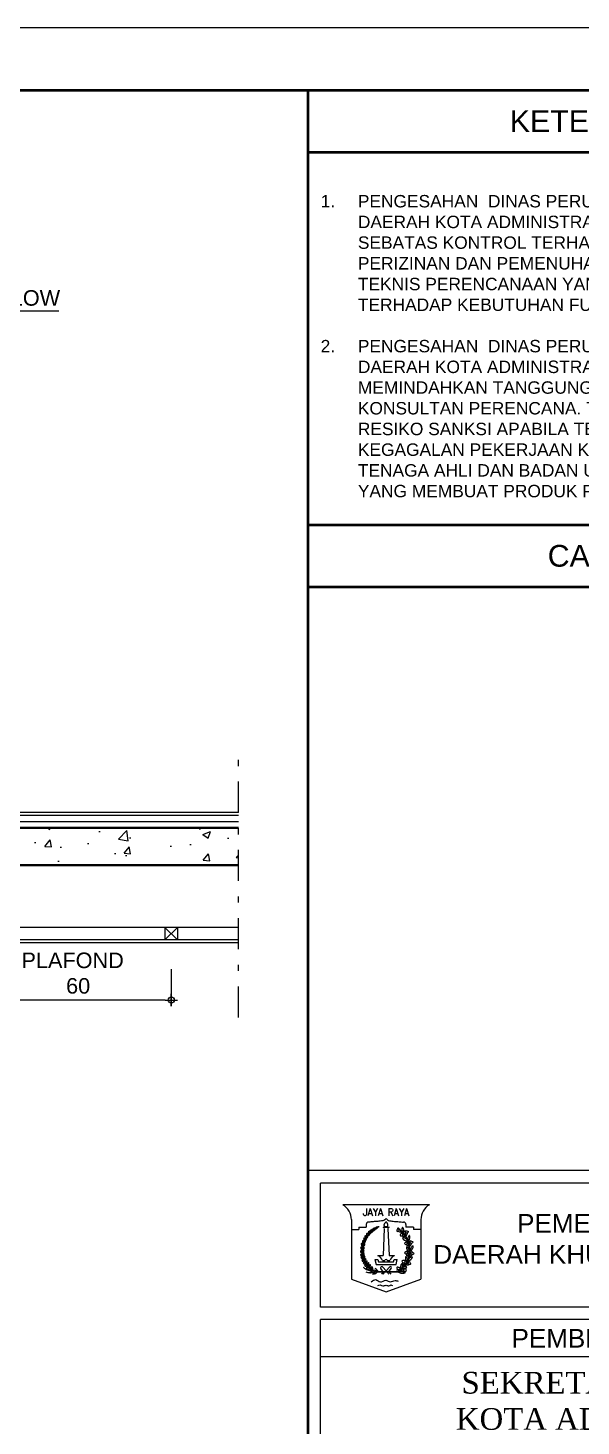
# Model space of a CAD drawing. Header units: millimetres. Extents: x -11 to 1625, y -267 to 195.
# Drawn here: x 979.7 to 988.61, y -124.51 to -102 of the extents above; entities that cross this region are included whole.
import ezdxf
from ezdxf.enums import TextEntityAlignment as Align

# ---------------------------------------------------------------- set-up
doc = ezdxf.new("R2010")
doc.units = ezdxf.units.MM
doc.linetypes.add('DASHDOT', pattern=[1, 0.5, -0.25, 0, -0.25])
for name, color, linetype, lineweight in [('ars', 11, 'Continuous', 5), ('blk', 1, 'Continuous', 30), ('GRS KOP', 1, 'Continuous', 35), ('kop', 7, 'Continuous', 20), ('lan', 7, 'Continuous', 15), ('not', 7, 'Continuous', 20), ('pla', 213, 'Continuous', 15), ('u', 6, 'Continuous', 20)]:
    doc.layers.add(name, color=color, linetype=linetype, lineweight=lineweight)
doc.styles.add('BARU', font='complex.shx')
doc.styles.add('S', font='SIMPLEX', dxfattribs={"width": 1.1})
doc.styles.get("Standard").update_dxf_attribs({"font": 'ARIALUNI.TTF'})
doc.linetypes.add('BATTING', pattern='A,0.0001,-0.1,[134,ltypeshp.shx,S=0.1,R=0,X=-0.1,Y=0],-0.2,[134,ltypeshp.shx,S=0.1,R=180,X=0.1,Y=0],-0.1', length=0.4001)
doc.dimstyles.new('SK-20', dxfattribs={"dimtxt": 0.25, "dimasz": 0.1, "dimexe": 0.1, "dimexo": 0, "dimgap": 0.1, "dimtad": 1, "dimdec": 0, "dimlfac": 20, "dimzin": 12, "dimdsep": 46, "dimtxsty": 'Standard', "dimblk": 'BULAT', "dimcen": 0.1, "dimdle": 0.1, "dimclrd": 256, "dimclre": 256, "dimclrt": 256, "dimadec": 0, "dimazin": 3, "dimtfac": 1, "dimtdec": 0, "dimtix": 1, "dimtofl": 0, "dimtmove": 0, "dimatfit": 3, "dimldrblk": 'BULAT', "dimfxl": 0, "dimtolj": 1, "dimtzin": 0, "dimlwd": -1, "dimlwe": -1, "dimarcsym": 0})

# ---------------------------------------------------------------- blocks, each defined once
blk = doc.blocks.new('PEILA')
blk.add_lwpolyline([(-0.188, -0.325), (0.188, -0.325), (0, 0)], close=True)
at = {"style": 'S', "width": 1.1, "flags": 4}
blk.add_attdef('CAT', (0.265, -0.289), '', height=0.2, dxfattribs=at)
blk = doc.blocks.new('BULAT')
for p, q in [((-1, 0), (1, 0)), ((0, -1), (0, 1))]:
    blk.add_line(p, q)
blk.add_circle((0, 0), 0.5)
blk = doc.blocks.new('*D2751')
at = {"layer": 'Defpoints', "color": 0, "ltscale": 0.15}
for p in [(979.006, -117.154), (982.006, -117.154), (979.006, -117.654)]:
    blk.add_point(p, dxfattribs=at)
at = {"layer": 'u', "ltscale": 0.15}
for p, q in [((979.006, -117.154), (979.006, -117.754)), ((982.006, -117.154), (982.006, -117.754)), ((981.906, -117.654), (979.106, -117.654))]:
    blk.add_line(p, q, dxfattribs=at)
at = {"layer": 'u', "ltscale": 0.15, "xscale": 0.1, "yscale": 0.1, "zscale": 0.1, "rotation": 180}
blk.add_blockref('BULAT', (979.006, -117.654), dxfattribs=at)
at = {"layer": 'u', "ltscale": 0.15, "xscale": 0.1, "yscale": 0.1, "zscale": 0.1}
blk.add_blockref('BULAT', (982.006, -117.654), dxfattribs=at)
at = {"layer": 'u', "ltscale": 0.15, "insert": (980.506, -117.427), "char_height": 0.25, "attachment_point": 5}
blk.add_mtext('\\A1;60', dxfattribs=at)
blk = doc.blocks.new('kop')
at = {"layer": 'ars'}
for p, q in [((74.521, 35.599), (74.496, 35.614)), ((74.534, 35.595), (74.538, 35.581)), ((74.578, 35.526), (74.553, 35.541)), ((74.578, 35.526), (74.581, 35.555)), ((74.6, 35.468), (74.612, 35.457)), ((74.614, 35.467), (74.614, 35.452)), ((74.634, 35.366), (74.615, 35.388)), ((74.634, 35.366), (74.643, 35.394)), ((74.621, 35.202), (74.607, 35.228)), ((74.621, 35.202), (74.64, 35.225)), ((74.631, 35.289), (74.635, 35.273)), ((74.642, 35.304), (74.637, 35.29)), ((74.472, 34.989), (74.502, 34.992)), ((74.537, 35.048), (74.537, 35.078)), ((74.552, 35.066), (74.578, 35.081))]:
    blk.add_line(p, q, dxfattribs=at)
for centre, radius, start, end in [((74.278, 35.315), 0.405, 114.0856, 237.6325), ((73.985, 35.56), 0.0488, 139.3679, 203.8292), ((73.904, 35.572), 0.0488, 319.3679, 23.8292), ((74.012, 35.589), 0.0488, 133.8416, 198.303), ((73.932, 35.609), 0.0488, 313.8416, 18.303), ((74.007, 35.547), 0.0488, 82.122, 146.5834), ((73.973, 35.622), 0.0488, 262.122, 326.5834), ((74.036, 35.612), 0.0439, 126.6239, 191.0853), ((73.967, 35.639), 0.0439, 306.6239, 11.0853), ((74.026, 35.575), 0.0439, 74.9043, 139.3657), ((74.005, 35.646), 0.0439, 254.9043, 319.3657), ((74, 35.656), 0.0352, 303.961, 8.4223), ((74.054, 35.632), 0.0352, 123.961, 188.4223), ((74.045, 35.603), 0.0352, 72.2414, 136.7027), ((74.03, 35.66), 0.0352, 252.2414, 316.7027), ((74.027, 35.676), 0.0352, 297.7406, 2.2019), ((74.078, 35.647), 0.0352, 117.7406, 182.2019), ((74.066, 35.619), 0.0352, 66.021, 130.4823), ((74.057, 35.677), 0.0352, 246.021, 310.4823), ((74.097, 35.661), 0.0281, 113.4007, 177.862), ((74.058, 35.688), 0.0281, 293.4007, 357.862), ((74.086, 35.64), 0.0281, 61.6811, 126.1424), ((74.082, 35.687), 0.0281, 241.6811, 306.1424), ((74.082, 35.701), 0.0281, 293.4007, 357.862), ((74.121, 35.674), 0.0281, 113.4007, 177.862), ((74.11, 35.653), 0.0281, 61.6811, 126.1424), ((74.106, 35.7), 0.0281, 241.6811, 306.1424), ((74.117, 35.713), 0.0281, 260.9368, 325.3982), ((74.136, 35.669), 0.0281, 80.9368, 145.3982), ((74.232, 35.315), 0.405, 302.3675, 44.4851), ((74.485, 35.674), 0.0613, 235.5154, 280.6207), ((74.445, 35.613), 0.0507, 1.4248, 71.624), ((74.589, 35.652), 0.0795, 151.1819, 225.9956), ((74.502, 35.54), 0.0507, 1.4248, 71.624), ((74.464, 35.633), 0.0795, 331.1819, 45.9956), ((74.611, 35.596), 0.0507, 162.5946, 232.7938), ((74.538, 35.6), 0.0613, 313.598, 358.7033), ((73.906, 35.362), 0.061, 172.3995, 236.8608), ((73.812, 35.319), 0.061, 352.3995, 56.8608), ((73.916, 35.414), 0.061, 164.619, 229.0804), ((73.817, 35.384), 0.061, 344.619, 49.0804), ((73.933, 35.316), 0.061, 120.6799, 185.1412), ((73.842, 35.364), 0.061, 300.6799, 5.1412), ((73.923, 35.456), 0.0488, 158.8649, 223.3262), ((73.852, 35.424), 0.061, 292.8994, 357.3608), ((73.937, 35.365), 0.061, 112.8994, 177.3608), ((73.842, 35.44), 0.0488, 338.8649, 43.3262), ((73.873, 35.469), 0.0488, 287.1453, 351.6066), ((73.935, 35.415), 0.0488, 107.1453, 171.6066), ((73.942, 35.493), 0.0488, 150.2996, 214.761), ((73.859, 35.489), 0.0488, 330.2996, 34.761), ((73.948, 35.451), 0.0488, 98.58, 163.0414), ((73.894, 35.513), 0.0488, 278.58, 343.0414), ((73.961, 35.528), 0.0488, 145.7989, 210.2603), ((73.879, 35.531), 0.0488, 325.7989, 30.2603), ((73.916, 35.552), 0.0488, 274.0793, 338.5407), ((73.965, 35.485), 0.0488, 94.0793, 158.5407), ((73.984, 35.517), 0.0488, 87.6483, 152.1096), ((73.943, 35.589), 0.0488, 267.6483, 332.1096), ((74.541, 35.601), 0.0613, 235.5154, 280.6207), ((74.526, 35.44), 0.0795, 20.9123, 95.7261), ((74.592, 35.547), 0.0795, 200.9123, 275.7261), ((74.623, 35.449), 0.0613, 217.2288, 262.3342), ((74.663, 35.361), 0.0795, 171.1641, 245.9779), ((74.552, 35.301), 0.0795, 351.1641, 65.9779), ((74.566, 35.403), 0.0507, 343.1383, 53.3375), ((74.684, 35.504), 0.0795, 133.1999, 208.0136), ((74.559, 35.525), 0.0795, 313.1999, 28.0136), ((74.682, 35.427), 0.0507, 150.0679, 220.2671), ((74.721, 35.315), 0.0795, 113.3027, 188.1164), ((74.611, 35.377), 0.0795, 293.3027, 8.1164), ((74.611, 35.447), 0.0613, 301.0712, 346.1766), ((73.816, 35.253), 0.061, 2.2926, 66.7539), ((73.901, 35.312), 0.061, 182.2926, 246.7539), ((73.829, 35.191), 0.061, 12.6628, 77.1241), ((73.902, 35.264), 0.061, 192.6628, 257.1241), ((73.907, 35.225), 0.061, 200.2151, 264.6765), ((73.844, 35.143), 0.061, 20.2151, 84.6765), ((73.921, 35.183), 0.061, 206.1601, 270.6214), ((73.867, 35.095), 0.061, 26.1601, 90.6214), ((73.936, 35.271), 0.061, 130.573, 195.0343), ((73.837, 35.302), 0.061, 310.573, 15.0343), ((73.943, 35.23), 0.061, 140.9432, 205.4045), ((73.841, 35.243), 0.061, 320.9432, 25.4045), ((73.957, 35.19), 0.061, 140.9432, 205.4045), ((73.854, 35.203), 0.061, 320.9432, 25.4045), ((73.974, 35.153), 0.061, 146.9028, 211.3642), ((73.871, 35.155), 0.061, 326.9028, 31.3642), ((73.997, 35.115), 0.061, 146.6953, 211.1566), ((73.893, 35.117), 0.061, 326.6953, 31.1566), ((74.582, 35.119), 0.0613, 176.9872, 222.0926), ((74.509, 35.12), 0.0507, 302.8967, 13.0959), ((74.644, 35.186), 0.0795, 153.0891, 227.9029), ((74.627, 35.286), 0.0613, 205.6201, 250.7254), ((74.52, 35.163), 0.0795, 333.0891, 47.9029), ((74.629, 35.078), 0.0507, 106.5818, 176.781), ((74.562, 35.252), 0.0507, 331.5296, 41.7288), ((74.602, 35.228), 0.0795, 271.02, 345.8338), ((74.68, 35.129), 0.0795, 91.02, 165.8338), ((74.688, 35.241), 0.0507, 128.2781, 198.4773), ((74.63, 35.285), 0.0613, 279.2815, 324.3868), ((73.941, 35.145), 0.061, 208.508, 272.9693), ((73.891, 35.055), 0.061, 28.508, 92.9693), ((73.921, 35.015), 0.061, 40.0311, 104.4924), ((73.953, 35.113), 0.061, 220.0311, 284.4924), ((73.956, 34.978), 0.061, 49.2006, 113.662), ((73.971, 35.08), 0.061, 229.2006, 293.662), ((74.021, 35.084), 0.061, 144.8635, 209.3249), ((73.918, 35.089), 0.061, 324.8635, 29.3249), ((73.99, 34.949), 0.061, 44.4223, 108.8836), ((74.014, 35.049), 0.061, 224.4223, 288.8836), ((74.049, 35.054), 0.061, 144.4903, 208.9516), ((73.946, 35.059), 0.061, 324.4903, 28.9516), ((74.08, 35.031), 0.061, 156.1803, 220.6416), ((73.978, 35.016), 0.061, 336.1803, 40.6416), ((74.567, 35.052), 0.0795, 137.1076, 211.9214), ((74.441, 35.064), 0.0795, 317.1076, 31.9214), ((74.547, 34.969), 0.0507, 83.4432, 153.6424), ((74.537, 35.042), 0.0613, 234.4466, 279.5519), ((74.569, 34.993), 0.0612, 69.8962, 144.7099), ((74.541, 35.085), 0.0612, 249.8962, 324.7099), ((74.591, 35.141), 0.0613, 257.5851, 302.6905)]:
    blk.add_arc(centre, radius, start, end, dxfattribs=at)
at = {"layer": 'ars', "color": 11}
for centre, radius, start, end in [((74.491, 34.995), 0.0613, 158.8696, 203.9749), ((74.422, 35.02), 0.0507, 284.779, 354.9783), ((74.44, 34.986), 0.016, 270, 302.3675)]:
    blk.add_arc(centre, radius, start, end, dxfattribs=at)
at = {"layer": 'ars'}
for points, start_tangent, end_tangent in [([(74.461, 35.651), (74.466, 35.634), (74.45, 35.624), (74.429, 35.623), (74.426, 35.64), (74.439, 35.661), (74.444, 35.672), (74.461, 35.663), (74.461, 35.651)], (0.714442, -0.699695), (0.714442, -0.699695)), ([(74.518, 35.578), (74.523, 35.561), (74.507, 35.551), (74.486, 35.55), (74.483, 35.567), (74.496, 35.588), (74.501, 35.599), (74.518, 35.589), (74.518, 35.578)], (0.714442, -0.699695), (0.714442, -0.699695)), ([(74.571, 35.605), (74.582, 35.591), (74.6, 35.598), (74.612, 35.615), (74.601, 35.627), (74.576, 35.629), (74.564, 35.631), (74.562, 35.612), (74.571, 35.605)], (0.149901, -0.988701), (0.149901, -0.988701)), ([(74.594, 35.435), (74.593, 35.416), (74.574, 35.412), (74.555, 35.418), (74.556, 35.435), (74.576, 35.451), (74.584, 35.459), (74.597, 35.445), (74.594, 35.435)], (0.458819, -0.88853), (0.458819, -0.88853)), ([(74.644, 35.445), (74.652, 35.429), (74.671, 35.432), (74.687, 35.445), (74.678, 35.46), (74.654, 35.467), (74.643, 35.472), (74.637, 35.453), (74.644, 35.445)], (-0.068112, -0.997678), (-0.068112, -0.997678)), ([(74.551, 35.127), (74.539, 35.113), (74.521, 35.122), (74.51, 35.139), (74.522, 35.151), (74.547, 35.151), (74.559, 35.152), (74.56, 35.133), (74.551, 35.127)], (-0.223771, -0.974642), (-0.223771, -0.974642)), ([(74.596, 35.277), (74.591, 35.26), (74.572, 35.259), (74.554, 35.269), (74.559, 35.285), (74.581, 35.297), (74.591, 35.303), (74.601, 35.287), (74.596, 35.277)], (0.270637, -0.962681), (0.270637, -0.962681)), ([(74.614, 35.117), (74.608, 35.1), (74.624, 35.089), (74.645, 35.088), (74.649, 35.104), (74.636, 35.126), (74.631, 35.137), (74.614, 35.128), (74.614, 35.117)], (-0.735998, -0.676983), (-0.735998, -0.676983)), ([(74.66, 35.272), (74.661, 35.253), (74.68, 35.25), (74.699, 35.256), (74.697, 35.273), (74.677, 35.288), (74.669, 35.297), (74.656, 35.282), (74.66, 35.272)], (-0.433585, -0.901113), (-0.433585, -0.901113)), ([(74.463, 35.013), (74.447, 35.004), (74.433, 35.018), (74.428, 35.037), (74.443, 35.045), (74.467, 35.037), (74.479, 35.034), (74.474, 35.016), (74.463, 35.013)], (-0.515761, -0.856733), (-0.515761, -0.856733)), ([(74.549, 35.011), (74.537, 34.997), (74.548, 34.981), (74.566, 34.972), (74.576, 34.985), (74.573, 35.01), (74.573, 35.022), (74.554, 35.021), (74.549, 35.011)], (-0.942817, -0.33331), (-0.942817, -0.33331))]:
    blk.add_spline(points, degree=3, dxfattribs=dict(at, start_tangent=start_tangent, end_tangent=end_tangent))
for points in [[(74.445, 34.97), (74.47, 34.975), (74.522, 34.973), (74.56, 34.955)], [(74.445, 34.97), (74.468, 34.959), (74.518, 34.947), (74.56, 34.955)]]:
    blk.add_spline(points, degree=3, dxfattribs=at)
at = {"layer": 'GRS KOP'}
for p, q in [((73, 1), (73, 54)), ((73, 53), (83, 53)), ((73, 47), (83, 47)), ((73, 46), (83, 46))]:
    blk.add_line(p, q, dxfattribs=at)
blk.add_lwpolyline([(1, 54), (83, 54), (83, 1), (1, 1)], close=True, dxfattribs=at)
at = {"layer": 'kop', "color": 7}
for p, q in [((84, 55), (0, 55)), ((74.205, 35.69), (74.305, 35.69)), ((74.225, 35.67), (74.205, 35.23)), ((74.235, 35.698), (74.275, 35.698)), ((74.285, 35.67), (74.305, 35.23)), ((74.075, 35.17), (74.124, 35.17)), ((74.075, 35.17), (74.095, 35.09)), ((74.124, 35.23), (74.124, 35.228)), ((74.124, 35.23), (74.205, 35.23)), ((74.124, 35.228), (74.129, 35.228)), ((74.124, 35.17), (74.134, 35.13)), ((74.134, 35.13), (74.376, 35.13)), ((74.195, 35.15), (74.235, 35.15)), ((74.275, 35.15), (74.315, 35.15)), ((74.305, 35.23), (74.386, 35.23)), ((74.376, 35.13), (74.386, 35.17)), ((74.381, 35.228), (74.386, 35.228)), ((74.386, 35.23), (74.386, 35.228)), ((74.386, 35.17), (74.435, 35.17)), ((74.415, 35.09), (74.435, 35.17)), ((74.095, 35.09), (74.415, 35.09))]:
    blk.add_line(p, q, dxfattribs=at)
at = {"layer": 'kop'}
for p, q in [((83, 36.6), (73, 36.6)), ((73.2, 34.4), (73.2, 36.4)), ((82.8, 36.4), (73.2, 36.4)), ((82.8, 34.4), (73.2, 34.4)), ((73.2, 31.6), (73.2, 34.2)), ((82.8, 34.2), (73.2, 34.2)), ((82.8, 33.6), (73.2, 33.6))]:
    blk.add_line(p, q, dxfattribs=at)
at = {"layer": 'kop', "color": 5}
for p, q in [((74.955, 36.05), (73.555, 36.05)), ((73.695, 35.81), (73.695, 34.85)), ((74.815, 35.81), (74.815, 34.85)), ((73.695, 35.65), (73.815, 35.65)), ((73.815, 35.69), (73.815, 35.65)), ((73.815, 35.69), (73.935, 35.69)), ((73.935, 35.73), (73.935, 35.69)), ((74.575, 35.73), (74.575, 35.69)), ((74.695, 35.69), (74.575, 35.69)), ((74.695, 35.69), (74.695, 35.65)), ((74.815, 35.65), (74.695, 35.65)), ((74.225, 34.95), (74.171, 35.022)), ((74.255, 34.986), (74.203, 35.046)), ((74.225, 34.95), (74.21, 34.93)), ((74.255, 34.986), (74.307, 35.046)), ((74.285, 34.95), (74.339, 35.022)), ((74.285, 34.95), (74.3, 34.93)), ((73.695, 34.85), (74.255, 34.65)), ((74.255, 34.65), (74.815, 34.85))]:
    blk.add_line(p, q, dxfattribs=at)
at = {"layer": 'kop', "color": 7}
for points in [[(74.235, 35.698), (74.233, 35.701), (74.231, 35.704), (74.229, 35.707), (74.228, 35.71), (74.227, 35.713), (74.227, 35.715), (74.226, 35.718), (74.226, 35.72), (74.226, 35.723), (74.226, 35.725), (74.226, 35.728), (74.226, 35.731), (74.226, 35.733), (74.227, 35.736), (74.228, 35.738), (74.229, 35.741), (74.23, 35.743), (74.232, 35.746), (74.234, 35.749), (74.236, 35.753), (74.24, 35.758), (74.244, 35.763), (74.249, 35.77), (74.255, 35.778)], [(74.275, 35.698), (74.277, 35.701), (74.279, 35.704), (74.281, 35.707), (74.282, 35.71), (74.283, 35.713), (74.283, 35.715), (74.284, 35.718), (74.284, 35.72), (74.284, 35.723), (74.284, 35.725), (74.284, 35.728), (74.284, 35.731), (74.284, 35.733), (74.283, 35.736), (74.282, 35.738), (74.281, 35.741), (74.28, 35.743), (74.278, 35.746), (74.276, 35.749), (74.274, 35.753), (74.27, 35.758), (74.266, 35.763), (74.261, 35.77), (74.255, 35.778)]]:
    blk.add_lwpolyline(points, dxfattribs=at)
at = {"layer": 'kop', "color": 1}
blk.add_lwpolyline([(74.07, 34.97), (74.44, 34.97)], close=True, dxfattribs=at)
at = {"layer": 'kop', "color": 5}
for points in [[(74.21, 34.97), (74.18, 34.93)], [(74.3, 34.97), (74.33, 34.93)]]:
    blk.add_lwpolyline(points, dxfattribs=at)
for centre, radius, start, end in [((73.419, 35.81), 0.276, 0, 60.5129), ((75.091, 35.81), 0.276, 119.4871, 180), ((73.975, 35.73), 0.04, 90, 180), ((74.535, 35.73), 0.04, 0, 90), ((74.187, 35.034), 0.02, 36.8699, 216.8699), ((74.323, 35.034), 0.02, 323.1301, 143.1301)]:
    blk.add_arc(centre, radius, start, end, dxfattribs=at)
at = {"layer": 'kop', "color": 7}
for centre, radius, start, end in [((74.198, 35.663), 0.0283, 15, 75), ((74.312, 35.663), 0.0283, 105, 165), ((74.079, 35.119), 0.12, 15, 65.3894), ((74.255, 35.15), 0.02, 0, 180), ((74.431, 35.119), 0.12, 114.6106, 165)]:
    blk.add_arc(centre, radius, start, end, dxfattribs=at)
at = {"layer": 'kop', "color": 1}
blk.add_arc((74.07, 34.986), 0.016, 237.6325, 270, dxfattribs=at)
at = {"layer": 'kop', "color": 5}
for points in [[(74.255, 35.83), (74.232, 35.807), (74.2, 35.793), (74.12, 35.782), (74.046, 35.777), (73.975, 35.77)], [(74.255, 35.83), (74.278, 35.807), (74.31, 35.793), (74.39, 35.782), (74.464, 35.777), (74.535, 35.77)], [(74.023, 34.99), (74.006, 34.984), (73.974, 34.992), (73.925, 35.01), (73.891, 35.041)], [(74.038, 34.971), (74.016, 34.967), (73.997, 34.959), (73.964, 34.956), (73.932, 34.964)], [(74.082, 34.965), (74.066, 34.956), (74.034, 34.952), (74.006, 34.952), (73.992, 34.948)], [(74.125, 34.97), (74.104, 34.959), (74.093, 34.947), (74.051, 34.932), (74.033, 34.937)], [(74.113, 34.984), (74.085, 34.986), (74.071, 34.993), (74.051, 34.993)], [(74.125, 34.97), (74.112, 34.996), (74.085, 35.02), (74.081, 35.031)], [(74.015, 34.807), (74.089, 34.844), (74.162, 34.807), (74.249, 34.833), (74.326, 34.809), (74.4, 34.83), (74.45, 34.817)], [(74.12, 34.747), (74.16, 34.759), (74.204, 34.744), (74.255, 34.753), (74.3, 34.744), (74.332, 34.758), (74.357, 34.749)]]:
    blk.add_spline(points, degree=3, dxfattribs=at)
at = {"layer": 'kop'}
for s, height, p in [('KETERANGAN ', 0.35, (78, 53.5)), ('CATATAN', 0.35, (78, 46.5)), ('PEMERINTAH PROVINSI', 0.29998, (78.8, 35.75)), ('DAERAH KHUSUS IBUKOTA JAKARTA', 0.29998, (78.8, 35.25)), ('PEMBERI TUGAS', 0.3, (78, 33.9))]:
    blk.add_text(s, height=height, dxfattribs=at).set_placement(p, align=Align.MIDDLE)
at = {"layer": 'kop', "color": 5, "style": 'BARU', "width": 0.9}
blk.add_text('JAYA RAYA', height=0.12, dxfattribs=at).set_placement((74.255, 35.93), align=Align.MIDDLE)
at = {"layer": 'kop', "insert": (73.2, 49.875), "char_height": 0.2, "width": 9.6, "attachment_point": 4}
blk.add_mtext('\\pi-0.6,l0.6,t0.6;1.^IPENGESAHAN  DINAS PERUMAHAN DAN GEDUNG PEMERINTAH DAERAH KOTA ADMINISTRASI JAKARTA TIMUR ADALAH HANYA SEBATAS KONTROL TERHADAP KESESUAIAN DENGAN REGULASI PERIZINAN DAN PEMENUHAN TERHADAP STANDAR DAN KAIDAH TEKNIS PERENCANAAN YANG BERLAKU, SERTA PEMENUHAN TERHADAP KEBUTUHAN FUNGSI BANGUNAN.\\P\\P2.^IPENGESAHAN  DINAS PERUMAHAN DAN GEDUNG PEMERINTAH DAERAH KOTA ADMINISTRASI JAKARTA TIMUR, TIDAK MEMINDAHKAN TANGGUNG JAWAB PROFESI SEBAGAI KONSULTAN PERENCANA. TANGGUNG JAWAB PROFESI DAN RESIKO SANKSI APABILA TERJADI KEGAGALAN BANGUNAN ATAU KEGAGALAN PEKERJAAN KONSTRUKSI TETAP MELEKAT PADA TENAGA AHLI DAN BADAN USAHA KONSULTAN PERENCANA YANG MEMBUAT PRODUK PERENCANAAN.', dxfattribs=at)
at = {"layer": 'kop', "insert": (74.033, 33.359), "char_height": 0.35, "attachment_point": 1, "style": 'BARU'}
blk.add_mtext_dynamic_manual_height_columns('\\pi1.4375;{\\fRomantic|b0|i0|c2|p2;SEKRETARIAT KOTA\\P\\pi1.3461;KOTA ADMINISTRASI\\P\\pi1.9027;JAKARTA TIMUR}', width=7.94943, gutter_width=1.5, heights=[0], dxfattribs=at)
at = {"layer": 'kop', "style": 'BARU', "flags": 4}
for p, height in [((73.8, 5.4), 0.35), ((80.303, 5.382), 0.25), ((73.8, 4.9), 0.35), ((80.303, 4.882), 0.25), ((73.8, 4.4), 0.35), ((80.303, 4.382), 0.25)]:
    blk.add_attdef('-', p, '', height=height, dxfattribs=at)
at = {"layer": 'kop', "flags": 4}
for tag, p in [('AR-00', (78.057, 2.648)), ('00', (81.238, 2.647))]:
    blk.add_attdef(tag, text='', height=0.35, dxfattribs=at).set_placement(p, align=Align.MIDDLE)

msp = doc.modelspace()

# ---------------------------------------------------------------- hatches: boundary and pattern name
at = {"layer": 'lan'}
h = msp.add_hatch(dxfattribs=at)
h.set_pattern_fill('AR-CONC', color=256, scale=0.007)
h.set_pattern_definition([(50, (640.1947, -211.7711), (1.2752927, -0.1115736), [0.13335, -1.46685]), (355, (640.1947, -211.7711), (-0.246704, 1.337398), [0.10668, -1.173484]), (100.45144, (640.301, -211.7804), (1.0285887, 1.2258243), [0.11333, -1.2466317]), (46.1842, (640.1947, -211.4155), (1.897553, -0.294296), [0.200025, -2.200275]), (96.63556, (640.3529, -211.44), (1.661829, 1.731983), [0.169995, -1.869949]), (351.18415, (640.1947, -211.4155), (1.661829, 1.731983), [0.16002, -1.760218]), (21, (640.3725, -211.5044), (1.0613007, -0.7158564), [0.13335, -1.46685]), (326, (640.3725, -211.5044), (0.432614, 1.289316), [0.10668, -1.17348]), (71.45144, (640.461, -211.564), (1.493915, 0.5734594), [0.11333, -1.2466296]), (37.5, (640.19474, -211.7711), (0.0216202, 0.5918853), [0, -1.159256, 0, -1.19126, 0, -1.177925]), (7.5, (640.19474, -211.7711), (0.4677376, 0.701264), [0, -0.679196, 0, -1.132586, 0, -0.448945]), (327.5, (639.79824, -211.7711), (0.94913417, -0.0401012), [0, -0.4445, 0, -1.38684, 0, -1.84023]), (317.5, (639.62044, -211.7711), (1.0369043, 0.1779854), [0, -0.57785, 0, -0.921004, 0, -1.30683])])
h.paths.add_polyline_path([(983.0894574, -114.8828277), (983.0894574, -115.4828277), (972.5681996, -115.4828277), (972.5681996, -117.8828277), (971.0681996, -117.8828277), (971.0681996, -115.4828277), (962.5741304, -115.4828277), (962.5741304, -114.8828277)])

# ---------------------------------------------------------------- linework, layer by layer
at = {"layer": 'ars'}
for p, q in [((983.0894574, -114.6328277), (962.5741304, -114.6328277)), ((983.0894574, -114.6828277), (962.5741304, -114.6828277)), ((982.1056996, -116.6828277), (981.9056996, -116.4828277)), ((982.1056996, -116.4828277), (981.9056996, -116.6828277)), ((983.0894574, -116.7328277), (972.8181996, -116.7328277))]:
    msp.add_line(p, q, dxfattribs=at)
at = {"layer": 'ars', "linetype": 'BATTING', "ltscale": 0.25}
msp.add_line((983.0894574, -114.7828277), (962.5741304, -114.7828277), dxfattribs=at)
at = {"layer": 'blk'}
for p, q in [((983.0894574, -114.8828277), (962.5741304, -114.8828277)), ((983.0894574, -115.4828277), (972.5681996, -115.4828277))]:
    msp.add_line(p, q, dxfattribs=at)
at = {"layer": 'not'}
msp.add_line((980.197044, -106.5611662), (974.3987526, -106.5611662), dxfattribs=at)
at = {"layer": 'not', "linetype": 'DASHDOT'}
msp.add_line((983.0894574, -117.9352117), (983.0894574, -113.5659593), dxfattribs=at)
at = {"layer": 'pla'}
for p, q in [((983.0894574, -116.4828277), (972.5681996, -116.4828277)), ((981.9056996, -116.4828277), (981.9056996, -116.6828277)), ((982.1056996, -116.4828277), (982.1056996, -116.6828277)), ((983.0894574, -116.6828277), (972.5681996, -116.6828277))]:
    msp.add_line(p, q, dxfattribs=at)

# ---------------------------------------------------------------- block references
at = {"layer": 'kop'}
msp.add_blockref('kop', (911.2141622, -157), dxfattribs=at)
at = {"layer": 'not'}
ref = msp.add_blockref('PEILA', (978.2717892, -116.7328277), dxfattribs=dict(at, xscale=0.9237604307034011, yscale=0.9237604307034011, zscale=0.9237604307034011))
ref.add_attrib('CAT', '+ 7.82 PLAFOND', (978.5151346, -117.1393796), dxfattribs={"layer": '0', "height": 0.25, "flags": 4})

# ---------------------------------------------------------------- texts
at = {"layer": 'not', "insert": (976.0145287, -106.2221048), "char_height": 0.25, "attachment_point": 1}
msp.add_mtext_dynamic_manual_height_columns('ACP + RANGKA HOLLOW 40 x 40 x 1.2 mm', width=4.214865537, gutter_width=4.3707989, heights=[0], dxfattribs=at)

# ---------------------------------------------------------------- dimensions: what is measured, and where the dimension line sits
at = {"layer": 'u', "ltscale": 0.15}
dim = msp.add_linear_dim(base=(979.0056996, -117.6544674), p1=(982.0056996, -117.1544674), p2=(979.0056996, -117.1544674), angle=180, dimstyle='SK-20', dxfattribs=at)
dim.commit()
dim.dimension.update_dxf_attribs({"geometry": '*D2751', "text_midpoint": (980.5056996, -117.6544674), "dimtype": 160})

doc.saveas('drawing.dxf')
